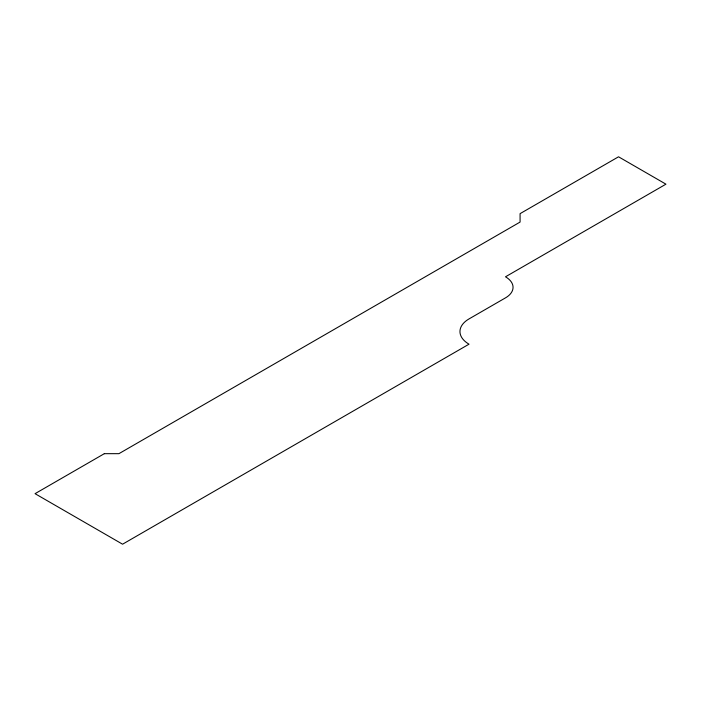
<?xml version="1.0" encoding="UTF-8"?>
<svg xmlns="http://www.w3.org/2000/svg" width="701" height="701" viewBox="0 0 701 701"><rect width="100%" height="100%" fill="white"/><g stroke="black" fill="none" stroke-linecap="round" stroke-linejoin="round"><path stroke-width="1.05" d="M104.344 453.67L35.05 493.67L122.57 544.204L469.022 344.182A30.94 17.867 0 0 1 469.022 318.92L505.491 297.864A25.788 14.887 0 0 0 505.491 276.807L665.95 184.17L618.545 156.796L520.081 213.647L520.081 222.068L118.925 453.67L104.344 453.67"/></g></svg>
